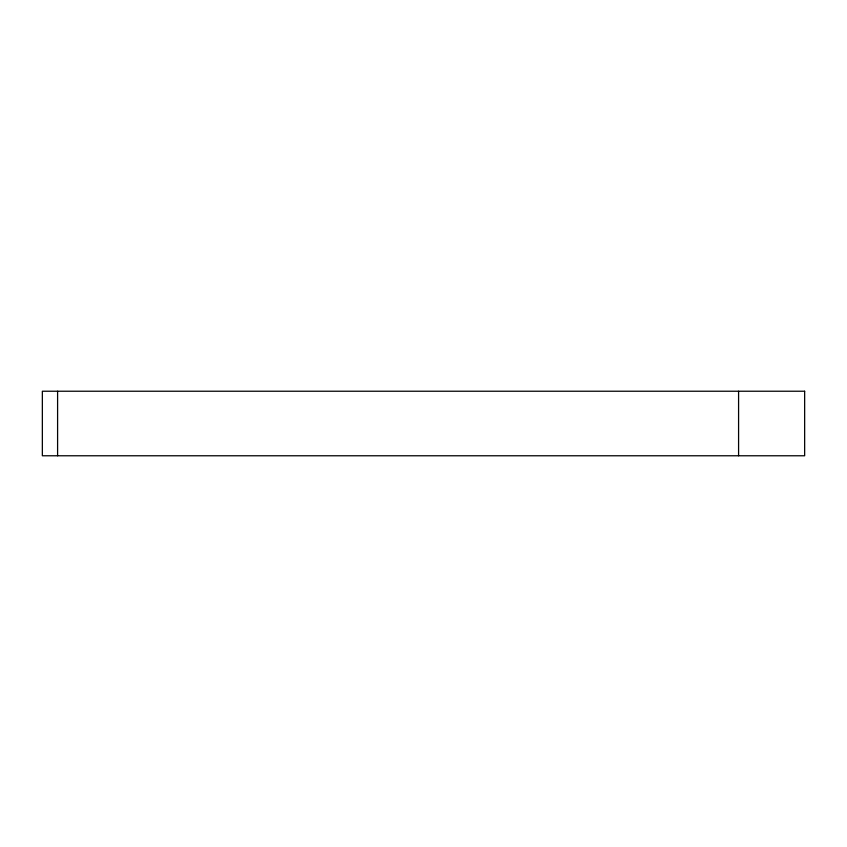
<?xml version="1.0" encoding="UTF-8"?>
<svg xmlns="http://www.w3.org/2000/svg" width="847" height="847" viewBox="0 0 847 847"><rect width="100%" height="100%" fill="white"/><g stroke="black" fill="none" stroke-linecap="round" stroke-linejoin="round"><path stroke-width="1.27" d="M738.584 391.229L738.584 455.771M57.596 391.229L57.596 455.771M804.65 391.229L42.35 391.229L42.35 455.771L804.65 455.771L804.65 391.229"/></g></svg>
